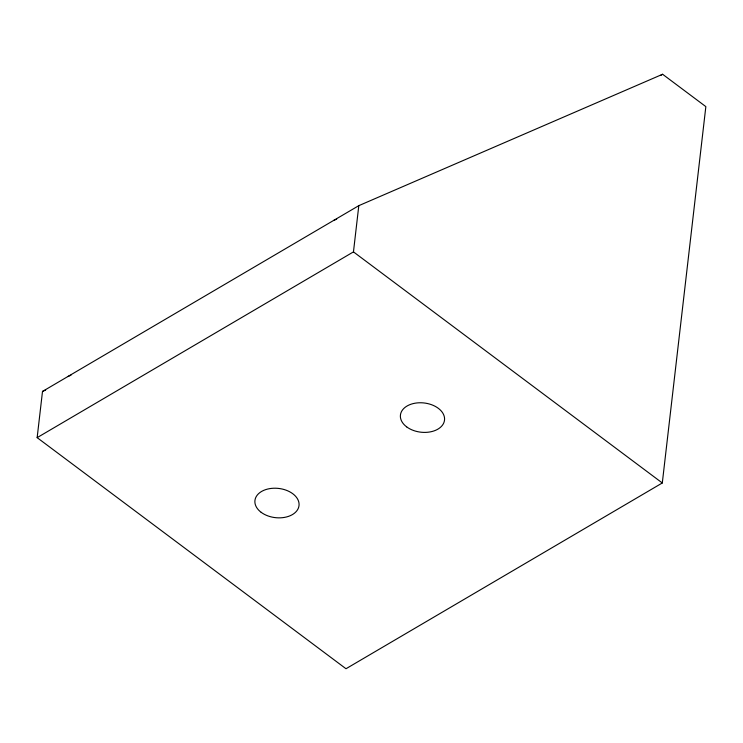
<?xml version="1.0" encoding="UTF-8"?>
<svg xmlns="http://www.w3.org/2000/svg" width="743" height="743" viewBox="0 0 743 743"><rect width="100%" height="100%" fill="white"/><g stroke="black" fill="none" stroke-linecap="round" stroke-linejoin="round"><path stroke-width="1.11" d="M37.15 437.646L42.5 391.431L358.804 205.662L662.607 74.263L705.85 106.62L662.301 482.969L345.997 668.737L37.15 437.646L353.464 251.886L358.804 205.662M660.666 75.405L662.607 74.263M333.505 220.522L336.69 219.148M67.799 376.571L70.994 375.187M42.5 391.431L45.685 390.047M353.464 251.886L662.301 482.969M261.164 512.326A22.188 14.702 6.6 0 0 298.259 508.398A22.188 14.702 6.6 0 0 271.511 488.383A22.188 14.702 6.6 0 0 261.164 512.326M406.662 426.872A22.188 14.702 6.6 0 0 443.757 422.943A22.188 14.702 6.6 0 0 417.009 402.929A22.188 14.702 6.6 0 0 406.662 426.872"/></g></svg>
